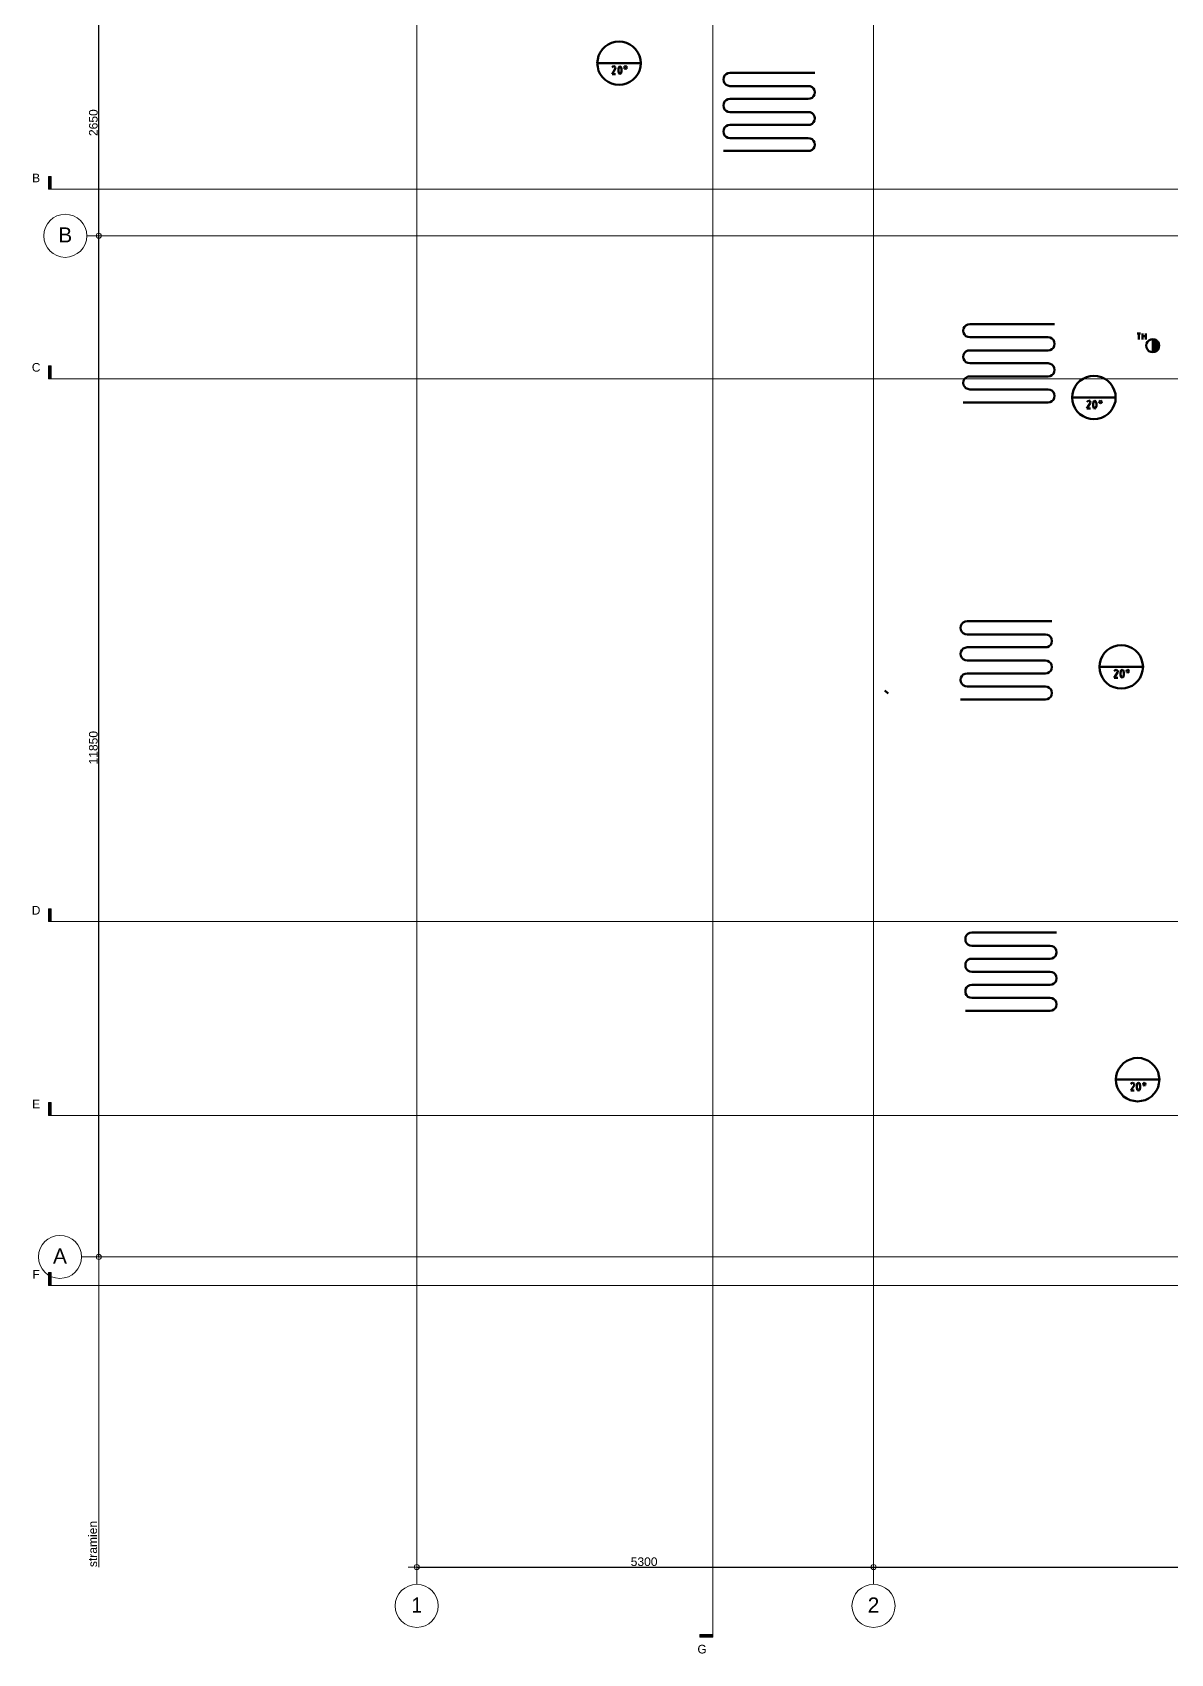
# Model space of a CAD drawing. Header units: metres. Extents: x -4.5 to 35.1, y -3.6 to 25.4.
# Drawn here: x -4.46 to 8.75, y -3.6 to 15.21 of the extents above; entities that cross this region are included whole.
import ezdxf

# ---------------------------------------------------------------- set-up
doc = ezdxf.new("R2010")
doc.units = ezdxf.units.M
doc.header["$PDMODE"] = 65
doc.layers.add('New_A Stramien', color=7, linetype='Continuous', lineweight=13)
doc.layers.add('Standard', color=7, linetype='Continuous', lineweight=25)
doc.styles.add('ARIAL', font='ARIAL.TTF')
doc.dimstyles.new('_DIMSTYLE_3', dxfattribs={"dimtxt": 0.1, "dimasz": 0.2, "dimexe": 0, "dimexo": 0, "dimgap": 0.05, "dimtad": 2, "dimdec": 0, "dimlfac": 1000, "dimrnd": 1, "dimdsep": 46, "dimtxsty": 'ARIAL', "dimblk1": 'ALL_ML_KREIS', "dimblk2": 'ALL_ML_KREIS', "dimsah": 1, "dimcen": 0, "dimclrd": 9, "dimclre": 9, "dimclrt": 9, "dimadec": 0, "dimazin": 0, "dimtfac": 1, "dimtdec": 0, "dimtix": 1, "dimtmove": 2, "dimatfit": 3, "dimfxl": 0, "dimtzin": 0, "dimlwd": 0, "dimlwe": 13, "dimarcsym": 0})

# ---------------------------------------------------------------- blocks, each defined once
blk = doc.blocks.new('COMPLEXOBJECT_1')
at = {"layer": 'Standard', "color": 252, "linetype": 'Continuous', "lineweight": 13, "insert": (0, -3.04), "char_height": 0.175, "width": 0.21605, "attachment_point": 5, "style": 'ARIAL'}
blk.add_mtext('\\W0.90;1', dxfattribs=at)
blk = doc.blocks.new('ALL_ML_KREIS')
at = {"color": 0, "linetype": 'ByBlock', "lineweight": -2}
for p, q in [((-1, 0), (0.5, 0)), ((0, -0.5), (0, 0.5))]:
    blk.add_line(p, q, dxfattribs=at)
blk.add_circle((0, 0), 0.15, dxfattribs=at)
blk = doc.blocks.new('*D11')
at = {"layer": 'DEFPOINTS', "color": 252, "linetype": 'Continuous', "lineweight": 13}
for p in [(0, -2.6), (0, -2.6), (5.3, -2.6)]:
    blk.add_point(p, dxfattribs=at)
at = {"layer": 'Standard', "color": 9, "linetype": 'Continuous', "lineweight": -2}
for p, q in [((0, -2.6), (0, -2.6)), ((5.3, -2.6), (5.3, -2.6))]:
    blk.add_line(p, q, dxfattribs=at)
at = {"layer": 'Standard', "color": 252, "linetype": 'Continuous', "lineweight": -2}
blk.add_line((0, -2.6), (5.3, -2.6), dxfattribs=at)
at = {"layer": 'Standard', "color": 9, "linetype": 'Continuous', "lineweight": 13, "xscale": 0.2, "yscale": 0.2, "zscale": 0.2, "rotation": 180}
blk.add_blockref('ALL_ML_KREIS', (0, -2.6), dxfattribs=at)
at = {"layer": 'Standard', "color": 9, "linetype": 'Continuous', "lineweight": 13, "xscale": 0.2, "yscale": 0.2, "zscale": 0.2}
blk.add_blockref('ALL_ML_KREIS', (5.3, -2.6), dxfattribs=at)
at = {"layer": 'Standard', "color": 9, "linetype": 'Continuous', "lineweight": 13, "insert": (2.638, -2.538), "char_height": 0.1, "width": 0.4, "attachment_point": 5, "style": 'ARIAL'}
blk.add_mtext('\\A1;{5300}', dxfattribs=at)
blk = doc.blocks.new('*D13')
at = {"layer": 'DEFPOINTS', "color": 252, "linetype": 'Continuous', "lineweight": 13}
for p in [(-3.69, 12.85), (-3.69, 1), (-3.69, 1)]:
    blk.add_point(p, dxfattribs=at)
at = {"layer": 'Standard', "color": 9, "linetype": 'Continuous', "lineweight": -2}
for p, q in [((-3.69, 12.85), (-3.69, 12.85)), ((-3.69, 1), (-3.69, 1))]:
    blk.add_line(p, q, dxfattribs=at)
at = {"layer": 'Standard', "color": 252, "linetype": 'Continuous', "lineweight": -2}
blk.add_line((-3.69, 1), (-3.69, 12.85), dxfattribs=at)
at = {"layer": 'Standard', "color": 9, "linetype": 'Continuous', "lineweight": 13, "xscale": 0.2, "yscale": 0.2, "zscale": 0.2}
for p, rotation in [((-3.69, 12.85), 90), ((-3.69, 1), -90.00000000000001)]:
    blk.add_blockref('ALL_ML_KREIS', p, dxfattribs=dict(at, rotation=rotation))
at = {"layer": 'Standard', "color": 9, "linetype": 'Continuous', "lineweight": 13, "insert": (-3.752, 6.909), "char_height": 0.1, "width": 0.5, "attachment_point": 5, "rotation": 90, "style": 'ARIAL'}
blk.add_mtext('\\A1;{11850}', dxfattribs=at)
blk = doc.blocks.new('*D14')
at = {"layer": 'DEFPOINTS', "color": 252, "linetype": 'Continuous', "lineweight": 13}
for p in [(-3.69, 15.5), (-3.69, 12.85), (-3.69, 12.85)]:
    blk.add_point(p, dxfattribs=at)
at = {"layer": 'Standard', "color": 9, "linetype": 'Continuous', "lineweight": -2}
for p, q in [((-3.69, 15.5), (-3.69, 15.5)), ((-3.69, 12.85), (-3.69, 12.85))]:
    blk.add_line(p, q, dxfattribs=at)
at = {"layer": 'Standard', "color": 252, "linetype": 'Continuous', "lineweight": -2}
blk.add_line((-3.69, 12.85), (-3.69, 15.5), dxfattribs=at)
at = {"layer": 'Standard', "color": 9, "linetype": 'Continuous', "lineweight": 13, "xscale": 0.2, "yscale": 0.2, "zscale": 0.2}
for p, rotation in [((-3.69, 15.5), 90), ((-3.69, 12.85), -90.00000000000001)]:
    blk.add_blockref('ALL_ML_KREIS', p, dxfattribs=dict(at, rotation=rotation))
at = {"layer": 'Standard', "color": 9, "linetype": 'Continuous', "lineweight": 13, "insert": (-3.752, 14.163), "char_height": 0.1, "width": 0.4, "attachment_point": 5, "rotation": 90, "style": 'ARIAL'}
blk.add_mtext('\\A1;{2650}', dxfattribs=at)
blk = doc.blocks.new('NSY101')
at = {"color": 0, "linetype": 'ByBlock', "lineweight": -2}
blk.add_circle((0, 0), 0.05, dxfattribs=at)
blk = doc.blocks.new('*D16')
at = {"layer": 'DEFPOINTS', "color": 252, "linetype": 'Continuous', "lineweight": 13}
for p in [(0, -2.6), (0, -2.6), (5.3, -2.6)]:
    blk.add_point(p, dxfattribs=at)
at = {"layer": 'Standard', "color": 9, "linetype": 'Continuous', "lineweight": -2}
for p, q in [((0, -2.6), (0, -2.6)), ((5.3, -2.6), (5.3, -2.6))]:
    blk.add_line(p, q, dxfattribs=at)
at = {"layer": 'Standard', "color": 252, "linetype": 'Continuous', "lineweight": -2}
blk.add_line((0, -2.6), (5.3, -2.6), dxfattribs=at)
at = {"layer": 'Standard', "color": 9, "linetype": 'Continuous', "lineweight": 13, "xscale": 0.2, "yscale": 0.2, "zscale": 0.2, "rotation": 180}
blk.add_blockref('ALL_ML_KREIS', (0, -2.6), dxfattribs=at)
at = {"layer": 'Standard', "color": 9, "linetype": 'Continuous', "lineweight": 13, "xscale": 0.2, "yscale": 0.2, "zscale": 0.2}
blk.add_blockref('ALL_ML_KREIS', (5.3, -2.6), dxfattribs=at)
at = {"layer": 'Standard', "color": 9, "linetype": 'Continuous', "lineweight": 13, "insert": (2.638, -2.538), "char_height": 0.1, "width": 0.4, "attachment_point": 5, "style": 'ARIAL'}
blk.add_mtext('\\A1;{5300}', dxfattribs=at)
blk = doc.blocks.new('*D17')
at = {"layer": 'DEFPOINTS', "color": 252, "linetype": 'Continuous', "lineweight": 13}
for p in [(5.3, -2.6), (5.3, -2.6), (13.6, -2.6)]:
    blk.add_point(p, dxfattribs=at)
at = {"layer": 'Standard', "color": 9, "linetype": 'Continuous', "lineweight": -2}
for p, q in [((5.3, -2.6), (5.3, -2.6)), ((13.6, -2.6), (13.6, -2.6))]:
    blk.add_line(p, q, dxfattribs=at)
at = {"layer": 'Standard', "color": 252, "linetype": 'Continuous', "lineweight": -2}
blk.add_line((5.3, -2.6), (13.6, -2.6), dxfattribs=at)
at = {"layer": 'Standard', "color": 9, "linetype": 'Continuous', "lineweight": 13, "xscale": 0.2, "yscale": 0.2, "zscale": 0.2, "rotation": 180}
blk.add_blockref('ALL_ML_KREIS', (5.3, -2.6), dxfattribs=at)
at = {"layer": 'Standard', "color": 9, "linetype": 'Continuous', "lineweight": 13, "xscale": 0.2, "yscale": 0.2, "zscale": 0.2}
blk.add_blockref('ALL_ML_KREIS', (13.6, -2.6), dxfattribs=at)
at = {"layer": 'Standard', "color": 9, "linetype": 'Continuous', "lineweight": 13, "insert": (9.438, -2.538), "char_height": 0.1, "width": 0.4, "attachment_point": 5, "style": 'ARIAL'}
blk.add_mtext('\\A1;{8300}', dxfattribs=at)
blk = doc.blocks.new('COMPLEXOBJECT_2')
at = {"layer": 'Standard', "color": 252, "linetype": 'Continuous', "lineweight": 13, "insert": (5.3, -3.04), "char_height": 0.175, "width": 0.22374, "attachment_point": 5, "style": 'ARIAL'}
blk.add_mtext('\\W0.99;2', dxfattribs=at)
blk = doc.blocks.new('COMPLEXOBJECT_6')
at = {"layer": 'Standard', "color": 252, "linetype": 'Continuous', "lineweight": 13, "insert": (-4.079, 12.86), "char_height": 0.175, "width": 0.24966, "attachment_point": 5, "style": 'ARIAL'}
blk.add_mtext('\\W0.99;B', dxfattribs=at)
blk = doc.blocks.new('COMPLEXOBJECT_7')
at = {"layer": 'Standard', "color": 252, "linetype": 'Continuous', "lineweight": 13, "insert": (-4.14, 1.01), "char_height": 0.175, "width": 0.24966, "attachment_point": 5, "style": 'ARIAL'}
blk.add_mtext('\\W0.99;A', dxfattribs=at)

msp = doc.modelspace()

# ---------------------------------------------------------------- hatches: boundary and pattern name
at = {"layer": 'Standard', "linetype": 'Continuous', "lineweight": 13}
for points in [[(-4.2721, 13.3895), (-4.2421, 13.3895), (-4.2421, 13.5395), (-4.2721, 13.5395)], [(-4.2721, 11.1917), (-4.2421, 11.1917), (-4.2421, 11.3417), (-4.2721, 11.3417)], [(-4.2721, 4.8908), (-4.2421, 4.8908), (-4.2421, 5.0408), (-4.2721, 5.0408)], [(-4.2721, 2.6413), (-4.2421, 2.6413), (-4.2421, 2.7913), (-4.2721, 2.7913)], [(-4.2721, 0.6673), (-4.2421, 0.6673), (-4.2421, 0.8173), (-4.2721, 0.8173)], [(3.4354, -3.4138), (3.4354, -3.3838), (3.2854, -3.3838), (3.2854, -3.4138)], [(3.4354, -3.4138), (3.4354, -3.3838), (3.2854, -3.3838), (3.2854, -3.4138)]]:
    msp.add_hatch(color=0, dxfattribs=at).paths.add_polyline_path(points)

# ---------------------------------------------------------------- linework, layer by layer
at = {"layer": 'New_A Stramien', "color": 252, "linetype": 'Continuous', "lineweight": 13}
for p, q in [((0, -1.8), (0, 23.46)), ((0, -1.8), (0, 23.46)), ((0, -1.8), (0, 23.46)), ((5.3, -1.8), (5.3, 23.46)), ((5.3, -1.8), (5.3, 23.46)), ((-2.8287, 12.85), (-3.8287, 12.85)), ((-2.8287, 12.85), (25.9613, 12.85)), ((-2.8287, 12.85), (25.9613, 12.85)), ((-2.89, 1), (-3.89, 1)), ((-2.89, 1), (25.9, 1)), ((-2.89, 1), (25.9, 1)), ((0, -1.8), (0, -2.8)), ((0, -1.8), (0, -2.8)), ((5.3, -1.8), (5.3, -2.8))]:
    msp.add_line(p, q, dxfattribs=at)
for centre, start, end in [((-4.0787, 12.85), 0, 180), ((-4.0787, 12.85), 180, 0), ((-4.14, 1), 0, 180), ((-4.14, 1), 180, 0), ((0, -3.05), 90, 270), ((0, -3.05), 90, 270), ((0, -3.05), 270, 90), ((0, -3.05), 270, 90), ((5.3, -3.05), 90, 270), ((5.3, -3.05), 270, 90)]:
    msp.add_arc(centre, 0.25, start, end, dxfattribs=at)
at = {"layer": 'Standard', "color": 252, "linetype": 'Continuous', "lineweight": 13}
for p, q in [((3.4354, -3.2638), (3.4354, 25.0491)), ((3.4354, -3.2638), (3.4354, 25.0491)), ((3.4354, -3.2638), (3.4354, 25.0491)), ((-4.2421, 13.5395), (-4.2721, 13.5395)), ((-4.2721, 13.5395), (-4.2721, 13.3895)), ((-4.2721, 13.3895), (-4.2421, 13.3895)), ((-4.2721, 13.3895), (-3.7621, 13.3895)), ((-4.2421, 13.3895), (-4.2421, 13.5395)), ((-4.1221, 13.3895), (26.8317, 13.3895)), ((-4.1221, 13.3895), (26.8317, 13.3895)), ((-4.2421, 11.3417), (-4.2721, 11.3417)), ((-4.2721, 11.3417), (-4.2721, 11.1917)), ((-4.2421, 11.1917), (-4.2421, 11.3417)), ((-4.2721, 11.1917), (-4.2421, 11.1917)), ((-4.2721, 11.1917), (-3.7621, 11.1917)), ((-4.1221, 11.1917), (26.8317, 11.1917)), ((-4.1221, 11.1917), (26.8317, 11.1917)), ((-4.2421, 5.0408), (-4.2721, 5.0408)), ((-4.2721, 5.0408), (-4.2721, 4.8908)), ((-4.2421, 4.8908), (-4.2421, 5.0408)), ((-4.2721, 4.8908), (-4.2421, 4.8908)), ((-4.2721, 4.8908), (-3.7621, 4.8908)), ((-4.1221, 4.8908), (26.8317, 4.8908)), ((-4.1221, 4.8908), (26.8317, 4.8908)), ((-4.2421, 2.7913), (-4.2721, 2.7913)), ((-4.2721, 2.7913), (-4.2721, 2.6413)), ((-4.2721, 2.6413), (-4.2421, 2.6413)), ((-4.2721, 2.6413), (-3.7621, 2.6413)), ((-4.2421, 2.6413), (-4.2421, 2.7913)), ((-4.1221, 2.6413), (26.8317, 2.6413)), ((-4.1221, 2.6413), (26.8317, 2.6413)), ((-3.69, 1), (-3.69, -2.6)), ((-3.69, 1), (-3.69, -2.6)), ((-4.2421, 0.8173), (-4.2721, 0.8173)), ((-4.2721, 0.8173), (-4.2721, 0.6673)), ((-4.2421, 0.6673), (-4.2421, 0.8173)), ((-4.2721, 0.6673), (-4.2421, 0.6673)), ((-4.2721, 0.6673), (-3.7621, 0.6673)), ((-4.1221, 0.6673), (26.8317, 0.6673)), ((-4.1221, 0.6673), (26.8317, 0.6673)), ((3.4354, -3.4138), (3.4354, -2.9038)), ((3.4354, -3.4138), (3.4354, -2.9038)), ((3.4354, -3.3838), (3.2854, -3.3838)), ((3.2854, -3.3838), (3.2854, -3.4138)), ((3.4354, -3.3838), (3.2854, -3.3838)), ((3.2854, -3.3838), (3.2854, -3.4138)), ((3.4354, -3.4138), (3.4354, -3.3838)), ((3.4354, -3.4138), (3.4354, -3.3838)), ((3.2854, -3.4138), (3.4354, -3.4138)), ((3.2854, -3.4138), (3.4354, -3.4138))]:
    msp.add_line(p, q, dxfattribs=at)
at = {"layer": 'Standard', "color": 52, "linetype": 'Continuous', "lineweight": 50}
for p, q in [((2.2202, 15.0703), (2.1846, 15.0453)), ((2.2597, 15.0891), (2.2202, 15.0703)), ((2.3034, 15.1016), (2.2597, 15.0891)), ((2.3471, 15.1057), (2.3034, 15.1016)), ((2.3909, 15.1016), (2.3471, 15.1057)), ((2.4326, 15.0891), (2.3909, 15.1016)), ((2.4721, 15.0703), (2.4326, 15.0891)), ((2.5077, 15.0453), (2.4721, 15.0703)), ((2.0994, 14.8974), (2.0952, 14.8536)), ((2.1096, 14.939), (2.0994, 14.8974)), ((2.1285, 14.9786), (2.1096, 14.939)), ((2.1536, 15.014), (2.1285, 14.9786)), ((2.1846, 15.0453), (2.1536, 15.014)), ((2.539, 15.014), (2.5077, 15.0453)), ((2.5638, 14.9786), (2.539, 15.014)), ((2.5827, 14.939), (2.5638, 14.9786)), ((2.5952, 14.8974), (2.5827, 14.939)), ((2.5994, 14.8536), (2.5952, 14.8974)), ((2.0952, 14.8536), (2.5994, 14.8536)), ((2.0952, 14.8536), (2.0994, 14.8099)), ((2.0994, 14.8099), (2.1096, 14.7661)), ((2.1096, 14.7661), (2.1285, 14.7265)), ((2.1285, 14.7265), (2.1536, 14.6911)), ((2.1536, 14.6911), (2.1846, 14.6599)), ((2.2743, 14.814), (2.2659, 14.8015)), ((2.3034, 14.787), (2.2659, 14.7265)), ((2.2659, 14.7265), (2.3076, 14.7265)), ((2.2868, 14.8182), (2.2743, 14.814)), ((2.2972, 14.814), (2.2868, 14.8182)), ((2.3034, 14.8078), (2.2972, 14.814)), ((2.3076, 14.7974), (2.3034, 14.8078)), ((2.3034, 14.787), (2.3076, 14.7974)), ((2.3471, 14.812), (2.339, 14.787)), ((2.339, 14.787), (2.339, 14.7578)), ((2.339, 14.7578), (2.3471, 14.7328)), ((2.3576, 14.8182), (2.3471, 14.812)), ((2.3471, 14.7328), (2.3576, 14.7265)), ((2.368, 14.812), (2.3576, 14.8182)), ((2.3576, 14.7265), (2.368, 14.7328)), ((2.3765, 14.787), (2.368, 14.812)), ((2.368, 14.7328), (2.3765, 14.7578)), ((2.3765, 14.7578), (2.3765, 14.787)), ((2.4117, 14.814), (2.4075, 14.8015)), ((2.4075, 14.8015), (2.4117, 14.7911)), ((2.4222, 14.8182), (2.4117, 14.814)), ((2.4117, 14.7911), (2.4222, 14.787)), ((2.4326, 14.814), (2.4222, 14.8182)), ((2.4222, 14.787), (2.4326, 14.7911)), ((2.4369, 14.8015), (2.4326, 14.814)), ((2.4326, 14.7911), (2.4369, 14.8015)), ((2.5077, 14.6599), (2.539, 14.6911)), ((2.539, 14.6911), (2.5638, 14.7265)), ((2.5638, 14.7265), (2.5827, 14.7661)), ((2.5827, 14.7661), (2.5952, 14.8099)), ((2.5952, 14.8099), (2.5994, 14.8536)), ((3.562, 14.6883), (3.5577, 14.6654)), ((3.5724, 14.7092), (3.562, 14.6883)), ((3.589, 14.7258), (3.5724, 14.7092)), ((3.6099, 14.7362), (3.589, 14.7258)), ((3.6328, 14.7404), (3.6099, 14.7362)), ((4.6184, 14.7404), (3.6328, 14.7404)), ((2.1846, 14.6599), (2.2202, 14.6349)), ((2.2202, 14.6349), (2.2597, 14.6161)), ((2.2597, 14.6161), (2.3034, 14.6057)), ((2.3034, 14.6057), (2.3471, 14.6015)), ((2.3471, 14.6015), (2.3909, 14.6057)), ((2.3909, 14.6057), (2.4326, 14.6161)), ((2.4326, 14.6161), (2.4721, 14.6349)), ((2.4721, 14.6349), (2.5077, 14.6599)), ((3.5577, 14.6654), (3.5577, 14.6633)), ((3.5577, 14.6633), (3.562, 14.6404)), ((3.562, 14.6404), (3.5724, 14.6196)), ((3.5724, 14.6196), (3.589, 14.6029)), ((3.589, 14.6029), (3.6099, 14.5925)), ((3.6099, 14.5925), (3.6328, 14.5883)), ((3.6328, 14.5883), (4.5433, 14.5883)), ((4.5433, 14.5883), (4.5662, 14.5862)), ((4.5662, 14.5862), (4.587, 14.5758)), ((4.587, 14.5758), (4.6037, 14.5591)), ((4.6037, 14.5591), (4.6141, 14.5383)), ((4.6141, 14.4904), (4.6037, 14.4695)), ((4.6141, 14.5383), (4.6184, 14.5154)), ((4.6184, 14.5133), (4.6141, 14.4904)), ((4.6184, 14.5154), (4.6184, 14.5133)), ((3.562, 14.3862), (3.5577, 14.3633)), ((3.5577, 14.3633), (3.5577, 14.3612)), ((3.5577, 14.3612), (3.562, 14.3383)), ((3.5724, 14.4071), (3.562, 14.3862)), ((3.562, 14.3383), (3.5724, 14.3175)), ((3.589, 14.4237), (3.5724, 14.4071)), ((3.5724, 14.3175), (3.589, 14.3008)), ((3.6099, 14.4341), (3.589, 14.4237)), ((3.589, 14.3008), (3.6099, 14.2904)), ((3.6328, 14.4383), (3.6099, 14.4341)), ((4.5433, 14.4383), (3.6328, 14.4383)), ((4.5662, 14.4425), (4.5433, 14.4383)), ((4.587, 14.4529), (4.5662, 14.4425)), ((4.6037, 14.4695), (4.587, 14.4529)), ((3.589, 14.1216), (3.5724, 14.1049)), ((3.6099, 14.132), (3.589, 14.1216)), ((3.6099, 14.2904), (3.6328, 14.2862)), ((3.6328, 14.1362), (3.6099, 14.132)), ((3.6328, 14.2862), (4.5433, 14.2862)), ((4.5433, 14.1362), (3.6328, 14.1362)), ((4.5433, 14.2862), (4.5662, 14.2841)), ((4.5662, 14.1383), (4.5433, 14.1362)), ((4.5662, 14.2841), (4.587, 14.2716)), ((4.587, 14.1508), (4.5662, 14.1383)), ((4.587, 14.2716), (4.6037, 14.257)), ((4.6037, 14.1674), (4.587, 14.1508)), ((4.6037, 14.257), (4.6141, 14.2362)), ((4.6141, 14.1862), (4.6037, 14.1674)), ((4.6141, 14.2362), (4.6184, 14.2133)), ((4.6184, 14.2112), (4.6141, 14.1862)), ((4.6184, 14.2133), (4.6184, 14.2112)), ((3.562, 14.0841), (3.5577, 14.0612)), ((3.5577, 14.0612), (3.5577, 14.0591)), ((3.5577, 14.0591), (3.562, 14.0362)), ((3.5724, 14.1049), (3.562, 14.0841)), ((3.562, 14.0362), (3.5724, 14.0154)), ((3.5724, 14.0154), (3.589, 13.9987)), ((3.589, 13.9987), (3.6099, 13.9883)), ((3.6099, 13.9883), (3.6328, 13.9841)), ((3.6328, 13.9841), (4.5433, 13.9841)), ((4.5433, 13.9841), (4.5662, 13.98)), ((4.5662, 13.98), (4.587, 13.9695)), ((4.587, 13.9695), (4.6037, 13.9528)), ((4.6037, 13.9528), (4.6141, 13.932)), ((4.6141, 13.932), (4.6184, 13.9091)), ((4.5433, 13.8341), (3.5577, 13.8341)), ((4.5662, 13.8362), (4.5433, 13.8341)), ((4.587, 13.8466), (4.5662, 13.8362)), ((4.6037, 13.8632), (4.587, 13.8466)), ((4.6141, 13.8841), (4.6037, 13.8632)), ((4.6184, 13.907), (4.6141, 13.8841)), ((4.6184, 13.9091), (4.6184, 13.907)), ((6.3453, 11.7722), (6.3414, 11.7492)), ((6.3414, 11.7492), (6.3414, 11.7472)), ((6.3414, 11.7472), (6.3453, 11.7242)), ((6.3557, 11.793), (6.3453, 11.7722)), ((6.3453, 11.7242), (6.3557, 11.7034)), ((6.3724, 11.8097), (6.3557, 11.793)), ((6.3557, 11.7034), (6.3724, 11.6867)), ((6.3933, 11.8201), (6.3724, 11.8097)), ((6.3724, 11.6867), (6.3933, 11.6763)), ((6.4161, 11.8243), (6.3933, 11.8201)), ((6.3933, 11.6763), (6.4161, 11.6721)), ((7.3997, 11.8243), (6.4161, 11.8243)), ((6.4161, 11.6721), (7.3266, 11.6721)), ((7.3266, 11.6721), (7.3495, 11.668)), ((7.3495, 11.668), (7.3704, 11.6576)), ((8.3599, 11.7149), (8.3974, 11.7149)), ((8.3787, 11.6461), (8.3787, 11.7149)), ((8.4204, 11.6461), (8.4204, 11.7149)), ((8.4204, 11.6836), (8.4578, 11.6836)), ((8.4578, 11.7149), (8.4578, 11.6461)), ((6.3557, 11.4909), (6.3453, 11.4701)), ((6.3724, 11.5076), (6.3557, 11.4909)), ((6.3933, 11.518), (6.3724, 11.5076)), ((6.4161, 11.5201), (6.3933, 11.518)), ((7.3266, 11.5201), (6.4161, 11.5201)), ((7.3495, 11.5242), (7.3266, 11.5201)), ((7.3704, 11.5347), (7.3495, 11.5242)), ((7.3704, 11.6576), (7.387, 11.6409)), ((7.387, 11.5513), (7.3704, 11.5347)), ((7.387, 11.6409), (7.3975, 11.6201)), ((7.3975, 11.5722), (7.387, 11.5513)), ((7.3975, 11.6201), (7.3997, 11.5971)), ((7.3997, 11.5951), (7.3975, 11.5722)), ((7.3997, 11.5971), (7.3997, 11.5951)), ((8.4683, 11.5982), (8.4641, 11.5753)), ((8.4641, 11.5753), (8.4683, 11.5524)), ((8.4787, 11.619), (8.4683, 11.5982)), ((8.4683, 11.5524), (8.4787, 11.5294)), ((8.4953, 11.6357), (8.4787, 11.619)), ((8.4787, 11.5294), (8.4953, 11.5128)), ((8.5162, 11.6461), (8.4953, 11.6357)), ((8.4953, 11.5128), (8.5162, 11.5023)), ((8.5391, 11.6503), (8.5162, 11.6461)), ((8.5162, 11.5023), (8.5391, 11.4982)), ((8.5641, 11.6461), (8.5391, 11.6503)), ((8.5391, 11.4982), (8.5641, 11.5023)), ((8.585, 11.6357), (8.5641, 11.6461)), ((8.5641, 11.5023), (8.585, 11.5128)), ((8.6016, 11.619), (8.585, 11.6357)), ((8.585, 11.5128), (8.6016, 11.5294)), ((8.612, 11.5982), (8.6016, 11.619)), ((8.6016, 11.5294), (8.612, 11.5524)), ((8.6162, 11.5753), (8.612, 11.5982)), ((8.612, 11.5524), (8.6162, 11.5753)), ((6.3453, 11.4701), (6.3414, 11.4471)), ((6.3414, 11.4471), (6.3414, 11.4451)), ((6.3414, 11.4451), (6.3453, 11.4221)), ((6.3453, 11.4221), (6.3557, 11.4013)), ((6.3557, 11.4013), (6.3724, 11.3846)), ((6.3724, 11.3846), (6.3933, 11.3742)), ((6.3933, 11.3742), (6.4161, 11.37)), ((6.4161, 11.37), (7.3266, 11.37)), ((7.3266, 11.37), (7.3495, 11.3659)), ((7.3495, 11.3659), (7.3704, 11.3555)), ((7.3704, 11.3555), (7.387, 11.3388)), ((7.387, 11.3388), (7.3975, 11.318)), ((7.3975, 11.318), (7.3997, 11.295)), ((7.3997, 11.293), (7.3975, 11.27)), ((7.3997, 11.295), (7.3997, 11.293)), ((6.3453, 11.168), (6.3414, 11.145)), ((6.3414, 11.145), (6.3414, 11.143)), ((6.3414, 11.143), (6.3453, 11.118)), ((6.3557, 11.1888), (6.3453, 11.168)), ((6.3453, 11.118), (6.3557, 11.0992)), ((6.3724, 11.2034), (6.3557, 11.1888)), ((6.3933, 11.2159), (6.3724, 11.2034)), ((6.4161, 11.218), (6.3933, 11.2159)), ((7.3266, 11.218), (6.4161, 11.218)), ((7.3495, 11.2221), (7.3266, 11.218)), ((7.3704, 11.2325), (7.3495, 11.2221)), ((7.387, 11.2492), (7.3704, 11.2325)), ((7.3975, 11.27), (7.387, 11.2492)), ((7.6641, 11.1346), (7.6393, 11.0992)), ((7.6954, 11.1659), (7.6641, 11.1346)), ((7.731, 11.1909), (7.6954, 11.1659)), ((7.7705, 11.2096), (7.731, 11.1909)), ((7.8122, 11.22), (7.7705, 11.2096)), ((7.856, 11.2242), (7.8122, 11.22)), ((7.8997, 11.22), (7.856, 11.2242)), ((7.9434, 11.2096), (7.8997, 11.22)), ((7.9829, 11.1909), (7.9434, 11.2096)), ((8.0185, 11.1659), (7.9829, 11.1909)), ((8.0497, 11.1346), (8.0185, 11.1659)), ((8.0747, 11.0992), (8.0497, 11.1346)), ((7.3266, 10.9159), (6.3414, 10.9159)), ((6.3557, 11.0992), (6.3724, 11.0825)), ((6.3724, 11.0825), (6.3933, 11.0721)), ((6.3933, 11.0721), (6.4161, 11.0679)), ((6.4161, 11.0679), (7.3266, 11.0679)), ((7.3266, 11.0679), (7.3495, 11.0638)), ((7.3495, 10.92), (7.3266, 10.9159)), ((7.3495, 11.0638), (7.3704, 11.0534)), ((7.3704, 10.9304), (7.3495, 10.92)), ((7.3704, 11.0534), (7.387, 11.0367)), ((7.387, 10.9471), (7.3704, 10.9304)), ((7.387, 11.0367), (7.3975, 11.0159)), ((7.3975, 10.9679), (7.387, 10.9471)), ((7.3975, 11.0159), (7.3997, 10.9929)), ((7.3997, 10.9909), (7.3975, 10.9679)), ((7.3997, 10.9929), (7.3997, 10.9909)), ((7.608, 11.0159), (7.6037, 10.9721)), ((7.6037, 10.9721), (8.108, 10.9721)), ((7.6037, 10.9721), (7.608, 10.9284)), ((7.6204, 11.0596), (7.608, 11.0159)), ((7.608, 10.9284), (7.6204, 10.8867)), ((7.6393, 11.0992), (7.6204, 11.0596)), ((7.7851, 10.9325), (7.7767, 10.9221)), ((7.7976, 10.9367), (7.7851, 10.9325)), ((7.808, 10.9346), (7.7976, 10.9367)), ((7.8142, 10.9263), (7.808, 10.9346)), ((7.8165, 10.9159), (7.8142, 10.9263)), ((7.8142, 10.9075), (7.8165, 10.9159)), ((7.8579, 10.9325), (7.8475, 10.9054)), ((7.8684, 10.9367), (7.8579, 10.9325)), ((7.8768, 10.9325), (7.8684, 10.9367)), ((7.8873, 10.9054), (7.8768, 10.9325)), ((7.9226, 10.9325), (7.9183, 10.9221)), ((7.9183, 10.9221), (7.9226, 10.9117)), ((7.933, 10.9367), (7.9226, 10.9325)), ((7.9434, 10.9325), (7.933, 10.9367)), ((7.9477, 10.9221), (7.9434, 10.9325)), ((7.9434, 10.9117), (7.9477, 10.9221)), ((8.0934, 11.0596), (8.0747, 11.0992)), ((8.1059, 11.0159), (8.0934, 11.0596)), ((8.0934, 10.8867), (8.1059, 10.9284)), ((8.108, 10.9721), (8.1059, 11.0159)), ((8.1059, 10.9284), (8.108, 10.9721)), ((7.6204, 10.8867), (7.6393, 10.8471)), ((7.6393, 10.8471), (7.6641, 10.8117)), ((7.6641, 10.8117), (7.6954, 10.7804)), ((7.6954, 10.7804), (7.731, 10.7554)), ((7.731, 10.7554), (7.7705, 10.7367)), ((7.7705, 10.7367), (7.8122, 10.7242)), ((7.8142, 10.9075), (7.7767, 10.8471)), ((7.7767, 10.8471), (7.8165, 10.8471)), ((7.8122, 10.7242), (7.856, 10.72)), ((7.8475, 10.9054), (7.8475, 10.8784)), ((7.8475, 10.8784), (7.8579, 10.8513)), ((7.856, 10.72), (7.8997, 10.7242)), ((7.8579, 10.8513), (7.8684, 10.8471)), ((7.8684, 10.8471), (7.8768, 10.8513)), ((7.8768, 10.8513), (7.8873, 10.8784)), ((7.8873, 10.8784), (7.8873, 10.9054)), ((7.8997, 10.7242), (7.9434, 10.7367)), ((7.9226, 10.9117), (7.933, 10.9075)), ((7.933, 10.9075), (7.9434, 10.9117)), ((7.9434, 10.7367), (7.9829, 10.7554)), ((7.9829, 10.7554), (8.0185, 10.7804)), ((8.0185, 10.7804), (8.0497, 10.8117)), ((8.0497, 10.8117), (8.0747, 10.8471)), ((8.0747, 10.8471), (8.0934, 10.8867)), ((6.3143, 8.324), (6.31, 8.3011)), ((6.31, 8.3011), (6.31, 8.299)), ((6.31, 8.299), (6.3143, 8.2761)), ((6.3247, 8.3448), (6.3143, 8.324)), ((6.3414, 8.3615), (6.3247, 8.3448)), ((6.3619, 8.3719), (6.3414, 8.3615)), ((6.3851, 8.3761), (6.3619, 8.3719)), ((7.3704, 8.3761), (6.3851, 8.3761)), ((6.3143, 8.2761), (6.3247, 8.2553)), ((6.3247, 8.2553), (6.3414, 8.2386)), ((6.3414, 8.2386), (6.3619, 8.2282)), ((6.3619, 8.2282), (6.3851, 8.224)), ((6.3851, 8.224), (7.2953, 8.224)), ((7.2953, 8.224), (7.3185, 8.2198)), ((7.3185, 8.2198), (7.3393, 8.2094)), ((7.3393, 8.2094), (7.356, 8.1928)), ((7.356, 8.1032), (7.3393, 8.0865)), ((7.356, 8.1928), (7.3664, 8.1719)), ((7.3664, 8.124), (7.356, 8.1032)), ((7.3664, 8.1719), (7.3704, 8.149)), ((7.3704, 8.1469), (7.3664, 8.124)), ((7.3704, 8.149), (7.3704, 8.1469)), ((8.1309, 8.0948), (8.0872, 8.0844)), ((8.1747, 8.099), (8.1309, 8.0948)), ((8.2185, 8.0948), (8.1747, 8.099)), ((8.2601, 8.0844), (8.2185, 8.0948)), ((6.3143, 8.0219), (6.31, 7.999)), ((6.31, 7.999), (6.31, 7.9969)), ((6.31, 7.9969), (6.3143, 7.974)), ((6.3247, 8.0427), (6.3143, 8.0219)), ((6.3143, 7.974), (6.3247, 7.9531)), ((6.3414, 8.0594), (6.3247, 8.0427)), ((6.3247, 7.9531), (6.3414, 7.9365)), ((6.3619, 8.0698), (6.3414, 8.0594)), ((6.3414, 7.9365), (6.3619, 7.9261)), ((6.3851, 8.074), (6.3619, 8.0698)), ((6.3619, 7.9261), (6.3851, 7.9219)), ((7.2953, 8.074), (6.3851, 8.074)), ((6.3851, 7.9219), (7.2953, 7.9219)), ((7.3185, 8.0761), (7.2953, 8.074)), ((7.2953, 7.9219), (7.3185, 7.9177)), ((7.3393, 8.0865), (7.3185, 8.0761)), ((7.3185, 7.9177), (7.3393, 7.9073)), ((7.3393, 7.9073), (7.356, 7.8907)), ((7.9372, 7.9344), (7.9268, 7.8907)), ((7.9559, 7.974), (7.9372, 7.9344)), ((7.981, 8.0094), (7.9559, 7.974)), ((8.0123, 8.0406), (7.981, 8.0094)), ((8.0476, 8.0656), (8.0123, 8.0406)), ((8.0872, 8.0844), (8.0476, 8.0656)), ((8.2997, 8.0656), (8.2601, 8.0844)), ((8.3372, 8.0406), (8.2997, 8.0656)), ((8.3664, 8.0094), (8.3372, 8.0406)), ((8.3935, 7.974), (8.3664, 8.0094)), ((8.4101, 7.9344), (8.3935, 7.974)), ((8.4226, 7.8907), (8.4101, 7.9344)), ((6.3143, 7.7198), (6.31, 7.6969)), ((6.3247, 7.7406), (6.3143, 7.7198)), ((6.3414, 7.7573), (6.3247, 7.7406)), ((6.3619, 7.7677), (6.3414, 7.7573)), ((6.3851, 7.7698), (6.3619, 7.7677)), ((7.2953, 7.7698), (6.3851, 7.7698)), ((7.3185, 7.774), (7.2953, 7.7698)), ((7.3393, 7.7844), (7.3185, 7.774)), ((7.356, 7.8011), (7.3393, 7.7844)), ((7.356, 7.8907), (7.3664, 7.8698)), ((7.3664, 7.8219), (7.356, 7.8011)), ((7.3664, 7.8698), (7.3704, 7.8469)), ((7.3704, 7.8448), (7.3664, 7.8219)), ((7.3704, 7.8469), (7.3704, 7.8448)), ((7.9268, 7.8907), (7.9226, 7.8469)), ((7.9226, 7.8469), (8.4268, 7.8469)), ((7.9226, 7.8469), (7.9268, 7.8031)), ((7.9268, 7.8031), (7.9372, 7.7615)), ((7.9372, 7.7615), (7.9559, 7.7219)), ((7.9559, 7.7219), (7.981, 7.6844)), ((8.1018, 7.8073), (8.0934, 7.7969)), ((8.1309, 7.7823), (8.0934, 7.7219)), ((8.0934, 7.7219), (8.1351, 7.7219)), ((8.1143, 7.8115), (8.1018, 7.8073)), ((8.1247, 7.8094), (8.1143, 7.8115)), ((8.133, 7.8011), (8.1247, 7.8094)), ((8.1309, 7.7823), (8.1351, 7.7906)), ((8.1351, 7.7906), (8.133, 7.8011)), ((8.1747, 7.8073), (8.1664, 7.7802)), ((8.1664, 7.7802), (8.1664, 7.7531)), ((8.1664, 7.7531), (8.1747, 7.726)), ((8.1851, 7.8115), (8.1747, 7.8073)), ((8.1747, 7.726), (8.1851, 7.7219)), ((8.1955, 7.8073), (8.1851, 7.8115)), ((8.1851, 7.7219), (8.1955, 7.726)), ((8.2039, 7.7802), (8.1955, 7.8073)), ((8.1955, 7.726), (8.2039, 7.7531)), ((8.2039, 7.7531), (8.2039, 7.7802)), ((8.2393, 7.8073), (8.2351, 7.7969)), ((8.2351, 7.7969), (8.2393, 7.7865)), ((8.2497, 7.8115), (8.2393, 7.8073)), ((8.2393, 7.7865), (8.2497, 7.7823)), ((8.2601, 7.8073), (8.2497, 7.8115)), ((8.2497, 7.7823), (8.2601, 7.7865)), ((8.2664, 7.7969), (8.2601, 7.8073)), ((8.2601, 7.7865), (8.2664, 7.7969)), ((8.3664, 7.6844), (8.3935, 7.7219)), ((8.3935, 7.7219), (8.4101, 7.7615)), ((8.4101, 7.7615), (8.4226, 7.8031)), ((8.4268, 7.8469), (8.4226, 7.8907)), ((8.4226, 7.8031), (8.4268, 7.8469)), ((6.31, 7.6969), (6.31, 7.6948)), ((6.31, 7.6948), (6.3143, 7.6719)), ((6.3143, 7.6719), (6.3247, 7.651)), ((6.3247, 7.651), (6.3414, 7.6344)), ((6.3414, 7.6344), (6.3619, 7.624)), ((6.3619, 7.624), (6.3851, 7.6198)), ((6.3851, 7.6198), (7.2953, 7.6198)), ((7.2953, 7.6198), (7.3185, 7.6156)), ((7.3185, 7.6156), (7.3393, 7.6052)), ((7.3393, 7.6052), (7.356, 7.5885)), ((7.356, 7.5885), (7.3664, 7.5677)), ((7.3664, 7.5677), (7.3704, 7.5448)), ((7.3704, 7.5427), (7.3664, 7.5198)), ((7.3704, 7.5448), (7.3704, 7.5427)), ((7.981, 7.6844), (8.0123, 7.6552)), ((8.0123, 7.6552), (8.0476, 7.6281)), ((8.0476, 7.6281), (8.0872, 7.6115)), ((8.0872, 7.6115), (8.1309, 7.599)), ((8.1309, 7.599), (8.1747, 7.5948)), ((8.1747, 7.5948), (8.2185, 7.599)), ((8.2185, 7.599), (8.2601, 7.6115)), ((8.2601, 7.6115), (8.2997, 7.6281)), ((8.2997, 7.6281), (8.3372, 7.6552)), ((8.3372, 7.6552), (8.3664, 7.6844)), ((7.2953, 7.4677), (6.31, 7.4677)), ((7.3185, 7.4719), (7.2953, 7.4677)), ((7.3393, 7.4823), (7.3185, 7.4719)), ((7.356, 7.499), (7.3393, 7.4823)), ((7.3664, 7.5198), (7.356, 7.499)), ((6.3684, 4.7112), (6.3662, 4.6883)), ((6.3789, 4.7321), (6.3684, 4.7112)), ((6.3955, 4.7487), (6.3789, 4.7321)), ((6.4161, 4.7592), (6.3955, 4.7487)), ((6.4393, 4.7633), (6.4161, 4.7592)), ((7.4246, 4.7633), (6.4393, 4.7633)), ((6.3662, 4.6883), (6.3662, 4.6863)), ((6.3662, 4.6863), (6.3684, 4.6633)), ((6.3684, 4.6633), (6.3789, 4.6425)), ((6.3789, 4.6425), (6.3955, 4.6258)), ((6.3955, 4.6258), (6.4161, 4.6154)), ((6.4161, 4.6154), (6.4393, 4.6113)), ((6.4393, 4.6113), (7.3495, 4.6113)), ((7.3495, 4.6113), (7.3726, 4.6071)), ((7.3726, 4.6071), (7.3935, 4.5967)), ((7.3935, 4.5967), (7.4102, 4.58)), ((7.4102, 4.58), (7.4206, 4.5592)), ((7.4206, 4.5592), (7.4246, 4.5363)), ((7.4246, 4.5342), (7.4206, 4.5113)), ((7.4246, 4.5363), (7.4246, 4.5342)), ((6.3684, 4.4091), (6.3662, 4.3862)), ((6.3662, 4.3862), (6.3662, 4.3841)), ((6.3662, 4.3841), (6.3684, 4.3612)), ((6.3789, 4.43), (6.3684, 4.4091)), ((6.3684, 4.3612), (6.3789, 4.3404)), ((6.3955, 4.4467), (6.3789, 4.43)), ((6.3789, 4.3404), (6.3955, 4.3237)), ((6.4161, 4.4571), (6.3955, 4.4467)), ((6.4393, 4.4592), (6.4161, 4.4571)), ((7.3495, 4.4592), (6.4393, 4.4592)), ((7.3726, 4.4633), (7.3495, 4.4592)), ((7.3935, 4.4737), (7.3726, 4.4633)), ((7.4102, 4.4904), (7.3935, 4.4737)), ((7.4206, 4.5113), (7.4102, 4.4904)), ((6.3955, 4.1425), (6.3789, 4.1258)), ((6.3955, 4.3237), (6.4161, 4.3133)), ((6.4161, 4.1529), (6.3955, 4.1425)), ((6.4161, 4.3133), (6.4393, 4.3091)), ((6.4393, 4.1571), (6.4161, 4.1529)), ((6.4393, 4.3091), (7.3495, 4.3091)), ((7.3495, 4.1571), (6.4393, 4.1571)), ((7.3495, 4.3091), (7.3726, 4.305)), ((7.3726, 4.1612), (7.3495, 4.1571)), ((7.3726, 4.305), (7.3935, 4.2946)), ((7.3935, 4.1716), (7.3726, 4.1612)), ((7.3935, 4.2946), (7.4102, 4.2779)), ((7.4102, 4.1883), (7.3935, 4.1716)), ((7.4102, 4.2779), (7.4206, 4.2571)), ((7.4206, 4.2092), (7.4102, 4.1883)), ((7.4206, 4.2571), (7.4246, 4.2342)), ((7.4246, 4.2321), (7.4206, 4.2092)), ((7.4246, 4.2342), (7.4246, 4.2321)), ((6.3684, 4.105), (6.3662, 4.082)), ((6.3662, 4.082), (6.3662, 4.08)), ((6.3662, 4.08), (6.3684, 4.057)), ((6.3789, 4.1258), (6.3684, 4.105)), ((6.3684, 4.057), (6.3789, 4.0362)), ((6.3789, 4.0362), (6.3955, 4.0195)), ((6.3955, 4.0195), (6.4161, 4.0091)), ((6.4161, 4.0091), (6.4393, 4.007)), ((6.4393, 4.007), (7.3495, 4.007)), ((7.3495, 4.007), (7.3726, 4.0029)), ((7.3726, 4.0029), (7.3935, 3.9925)), ((7.3935, 3.9925), (7.4102, 3.9758)), ((7.4102, 3.9758), (7.4206, 3.955)), ((7.4206, 3.955), (7.4246, 3.932)), ((7.3495, 3.8549), (6.3662, 3.8549)), ((7.3726, 3.8591), (7.3495, 3.8549)), ((7.3935, 3.8695), (7.3726, 3.8591)), ((7.4102, 3.8862), (7.3935, 3.8695)), ((7.4206, 3.907), (7.4102, 3.8862)), ((7.4246, 3.93), (7.4206, 3.907)), ((7.4246, 3.932), (7.4246, 3.93)), ((8.1726, 3.2174), (8.1455, 3.182)), ((8.2018, 3.2487), (8.1726, 3.2174)), ((8.2393, 3.2737), (8.2018, 3.2487)), ((8.2789, 3.2924), (8.2393, 3.2737)), ((8.3205, 3.3049), (8.2789, 3.2924)), ((8.3643, 3.3091), (8.3205, 3.3049)), ((8.408, 3.3049), (8.3643, 3.3091)), ((8.4518, 3.2924), (8.408, 3.3049)), ((8.4914, 3.2737), (8.4518, 3.2924)), ((8.5268, 3.2487), (8.4914, 3.2737)), ((8.5581, 3.2174), (8.5268, 3.2487)), ((8.5831, 3.182), (8.5581, 3.2174)), ((8.1163, 3.1007), (8.1122, 3.057)), ((8.1122, 3.057), (8.6164, 3.057)), ((8.1122, 3.057), (8.1163, 3.0132)), ((8.1288, 3.1424), (8.1163, 3.1007)), ((8.1163, 3.0132), (8.1288, 2.9695)), ((8.1455, 3.182), (8.1288, 3.1424)), ((8.2914, 3.0174), (8.2851, 3.0049)), ((8.3039, 3.0216), (8.2914, 3.0174)), ((8.3143, 3.0174), (8.3039, 3.0216)), ((8.3226, 3.0111), (8.3143, 3.0174)), ((8.3247, 3.0007), (8.3226, 3.0111)), ((8.3643, 3.0153), (8.356, 2.9903)), ((8.3747, 3.0216), (8.3643, 3.0153)), ((8.3851, 3.0153), (8.3747, 3.0216)), ((8.3935, 2.9903), (8.3851, 3.0153)), ((8.4309, 3.0174), (8.4268, 3.0049)), ((8.4414, 3.0216), (8.4309, 3.0174)), ((8.4518, 3.0174), (8.4414, 3.0216)), ((8.4559, 3.0049), (8.4518, 3.0174)), ((8.6018, 3.1424), (8.5831, 3.182)), ((8.6122, 3.1007), (8.6018, 3.1424)), ((8.6018, 2.9695), (8.6122, 3.0132)), ((8.6164, 3.057), (8.6122, 3.1007)), ((8.6122, 3.0132), (8.6164, 3.057)), ((8.1288, 2.9695), (8.1455, 2.9299)), ((8.1455, 2.9299), (8.1726, 2.8945)), ((8.1726, 2.8945), (8.2018, 2.8632)), ((8.2018, 2.8632), (8.2393, 2.8382)), ((8.2393, 2.8382), (8.2789, 2.8195)), ((8.3226, 2.9903), (8.2851, 2.9299)), ((8.2851, 2.9299), (8.3247, 2.9299)), ((8.3226, 2.9903), (8.3247, 3.0007)), ((8.356, 2.9903), (8.356, 2.9611)), ((8.356, 2.9611), (8.3643, 2.9361)), ((8.3643, 2.9361), (8.3747, 2.9299)), ((8.3747, 2.9299), (8.3851, 2.9361)), ((8.3851, 2.9361), (8.3935, 2.9611)), ((8.3935, 2.9611), (8.3935, 2.9903)), ((8.4268, 3.0049), (8.4309, 2.9945)), ((8.4309, 2.9945), (8.4414, 2.9903)), ((8.4414, 2.9903), (8.4518, 2.9945)), ((8.4518, 2.9945), (8.4559, 3.0049)), ((8.4518, 2.8195), (8.4914, 2.8382)), ((8.4914, 2.8382), (8.5268, 2.8632)), ((8.5268, 2.8632), (8.5581, 2.8945)), ((8.5581, 2.8945), (8.5831, 2.9299)), ((8.5831, 2.9299), (8.6018, 2.9695)), ((8.2789, 2.8195), (8.3205, 2.8091)), ((8.3205, 2.8091), (8.3643, 2.8049)), ((8.3643, 2.8049), (8.408, 2.8091)), ((8.408, 2.8091), (8.4518, 2.8195))]:
    msp.add_line(p, q, dxfattribs=at)
at = {"layer": 'Standard', "color": 8, "linetype": 'Continuous', "lineweight": 50}
msp.add_line((5.4684, 7.5365), (5.4308, 7.5719), dxfattribs=at)
at = {"layer": 'Standard', "color": 7, "linetype": 'Continuous', "lineweight": 50}
for points in [[(8.5641, 11.6461), (8.5391, 11.6503), (8.5391, 11.5753), (8.5641, 11.6461)], [(8.585, 11.6357), (8.5641, 11.6461), (8.5391, 11.5753), (8.585, 11.6357)], [(8.6016, 11.619), (8.585, 11.6357), (8.5391, 11.5753), (8.6016, 11.619)], [(8.612, 11.5982), (8.6016, 11.619), (8.5391, 11.5753), (8.612, 11.5982)], [(8.6162, 11.5753), (8.612, 11.5982), (8.5391, 11.5753), (8.6162, 11.5753)], [(8.5391, 11.4982), (8.5641, 11.5023), (8.5391, 11.5753), (8.5391, 11.4982)], [(8.5641, 11.5023), (8.585, 11.5128), (8.5391, 11.5753), (8.5641, 11.5023)], [(8.585, 11.5128), (8.6016, 11.5294), (8.5391, 11.5753), (8.585, 11.5128)], [(8.6016, 11.5294), (8.612, 11.5524), (8.5391, 11.5753), (8.6016, 11.5294)], [(8.612, 11.5524), (8.6162, 11.5753), (8.5391, 11.5753), (8.612, 11.5524)]]:
    msp.add_lwpolyline(points, close=True, dxfattribs=at)

# ---------------------------------------------------------------- block references
at = {"layer": 'New_A Stramien', "color": 252, "linetype": 'Continuous', "lineweight": 13, "xscale": 1e-09, "yscale": 1e-09, "zscale": 1e-09}
for p in [(-2.8287, 12.85), (-2.8287, 12.85), (-2.89, 1), (-2.89, 1), (0, -1.8), (0, -1.8), (0, -1.8), (0, -1.8), (5.3, -1.8), (5.3, -1.8)]:
    msp.add_blockref('NSY101', p, dxfattribs=at)
at = {"layer": 'Standard', "color": 252, "linetype": 'Continuous', "lineweight": 13}
for name in ['COMPLEXOBJECT_1', 'COMPLEXOBJECT_2', 'COMPLEXOBJECT_6', 'COMPLEXOBJECT_7']:
    msp.add_blockref(name, (0, 0), dxfattribs=at)

# ---------------------------------------------------------------- texts
at = {"layer": 'Standard', "color": 252, "linetype": 'Continuous', "lineweight": 13, "char_height": 0.1, "attachment_point": 4, "style": 'ARIAL'}
for s, insert, width in [('\\W0.99;B', (-4.4628, 13.5211), 0.142664), ('\\W0.99;C', (-4.4665, 11.3225), 0.151357), ('\\W0.99;D', (-4.4665, 5.0225), 0.151357), ('\\W0.99;E', (-4.4628, 2.7729), 0.142664), ('\\W0.98;F', (-4.4591, 0.799), 0.133963), ('\\W0.98;G', (3.2569, -3.553), 0.157531), ('\\W0.98;G', (3.2569, -3.553), 0.157531)]:
    msp.add_mtext(s, dxfattribs=dict(at, insert=insert, width=width))
at = {"layer": 'Standard', "color": 252, "linetype": 'Continuous', "lineweight": 13, "insert": (-3.7084, -2.6), "char_height": 0.1, "width": 0.588485, "attachment_point": 7, "rotation": 90, "style": 'ARIAL'}
msp.add_mtext('\\W1.00;stramien', dxfattribs=at)
msp.add_mtext('\\W1.00;stramien', dxfattribs=at)

# ---------------------------------------------------------------- dimensions: what is measured, and where the dimension line sits
at = {"layer": 'Standard', "color": 252, "linetype": 'Continuous', "lineweight": 13}
for base, p1, p2, picture, middle in [((-3.69, 15.5), (-3.69, 12.85), (-3.69, 15.5), '*D14', (-3.7517, 14.163)), ((-3.69, 12.85), (-3.69, 1), (-3.69, 12.85), '*D13', (-3.7517, 6.9091))]:
    dim = msp.add_linear_dim(base=base, p1=p1, p2=p2, angle=90, dimstyle='_DIMSTYLE_3', override={"dimpost": '<>', "dimclrd": 9, "dimclre": 9, "dimclrt": 9, "dimlwd": 0, "dimlwe": 13}, dxfattribs=at)
    dim.commit()
    dim.dimension.update_dxf_attribs({"geometry": picture, "text_midpoint": middle, "dimtype": 160})
for base, p1, p2, picture, middle in [((5.3, -2.6), (0, -2.6), (5.3, -2.6), '*D11', (2.638, -2.5382)), ((5.3, -2.6), (0, -2.6), (5.3, -2.6), '*D16', (2.638, -2.5382)), ((13.6, -2.6), (5.3, -2.6), (13.6, -2.6), '*D17', (9.438, -2.5382))]:
    dim = msp.add_linear_dim(base=base, p1=p1, p2=p2, dimstyle='_DIMSTYLE_3', override={"dimpost": '<>', "dimclrd": 9, "dimclre": 9, "dimclrt": 9, "dimlwd": 0, "dimlwe": 13}, dxfattribs=at)
    dim.commit()
    dim.dimension.update_dxf_attribs({"geometry": picture, "text_midpoint": middle, "dimtype": 160})

doc.saveas('drawing.dxf')
